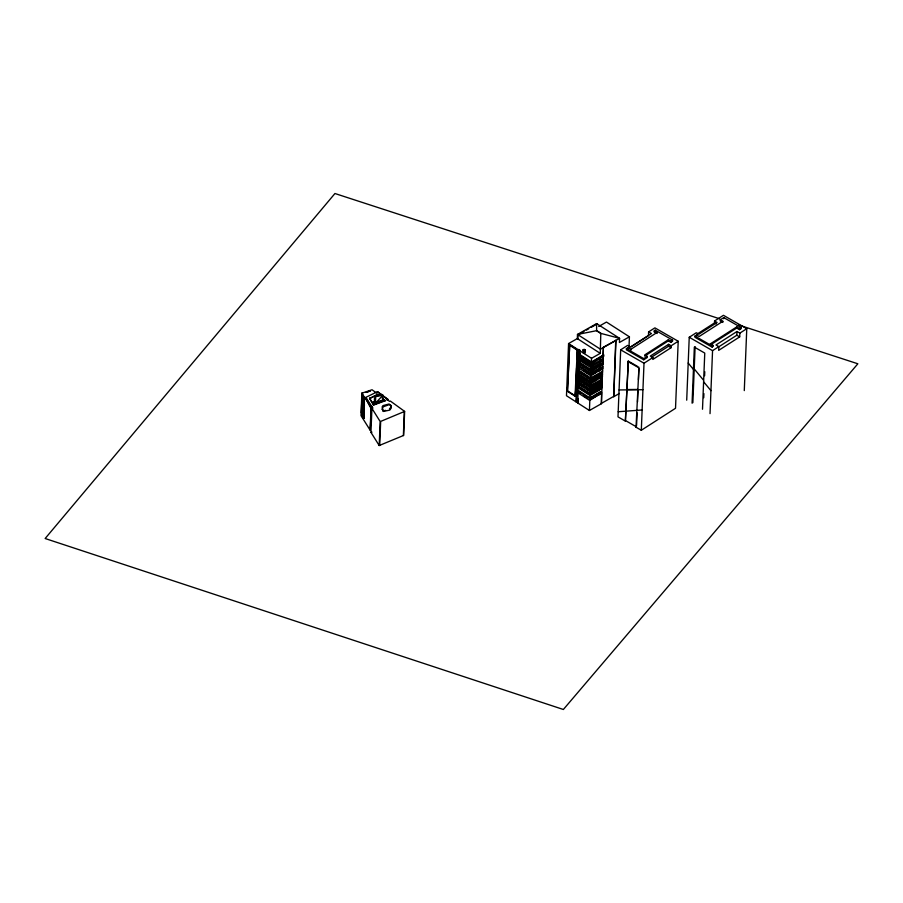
<?xml version="1.0" encoding="UTF-8"?>
<svg xmlns="http://www.w3.org/2000/svg" width="903" height="903" viewBox="0 0 903 903"><rect width="100%" height="100%" fill="white"/><g stroke="black" fill="none" stroke-linecap="round" stroke-linejoin="round"><path stroke-width="1.35" d="M377.793 394.927L378.301 395.412L375.682 396.891L375.456 403.246L382.691 400.616L382.804 395.254L381.98 394.532C376.551 393.911 372.984 396.496 374.926 402.738L375.975 403.765L382.691 400.616L383.301 401.067M377.082 393.415L372.047 389.757L361.889 393.166L360.997 415.606L370.128 430.155L371.63 406.023L370.591 406.26M361.302 412.694L361.629 404.363M361.798 400.198L362.08 393.256M362.205 400.164L362.577 393.606M362.363 398.945L362.532 394.95M363.537 418.541L362.295 416.565L363.096 396.609L364.349 398.607L363.864 418.473L363.932 416.768L362.69 414.793L362.622 416.497L363.864 418.473M362.588 413.845L362.656 412.14L363.898 414.127L363.83 415.831L362.396 413.879L363.83 415.831M362.701 411.452L362.769 409.759L364.011 411.734L363.943 413.439L362.498 411.497L363.943 413.439M363.209 400.887L364.462 402.862L363.209 400.887C362.103 396.146 366.121 404.747 363.288 399.182M364.654 400.085L363.457 396.53M364.056 410.617C360.037 404.013 366.81 416.227 362.882 406.937M364.259 407.829L362.713 405.91L364.259 407.829L364.327 406.124L363.085 404.149M364.304 405.086C360.071 398.799 367.25 410.921 363.119 401.587M365.331 397.873L370.885 407.885L365.331 397.613L377.443 391.688L387.737 399.16L387.015 399.837L387.737 399.16M365.692 397.534L365.625 399.115L361.889 393.166M369.553 398.528L377.33 394.634L369.553 398.528L373.65 405.052L385.242 400.774L382.409 398.291M370.128 430.155L371.088 406.395L365.331 397.613M371.347 407.784L371.415 406.09L366.415 398.133L365.602 398.302M387.037 399.521L389.611 401.395L390.333 401.034L404.634 411.407L403.664 435.427L379.204 445.529L370.952 432.379L371.912 408.359L372.95 408.133L371.63 406.023M373.65 405.052L369.564 398.099M387.726 399.487L377.443 391.688M379.204 445.529L380.163 421.509L371.912 408.359M379.711 445.416L380.671 421.408L404.634 411.407M382.274 395.198L381.98 394.532M382.341 409.296L382.454 406.418L383.278 405.526L389.069 404.002L390.954 405.639L391.281 407.942L389.814 410.097L383.47 411.418L382.341 409.296L383.47 411.418M382.68 409.849L382.454 406.418M403.37 435.573L404.33 411.554M598.689 326.468L606.477 322.055L629.425 336.808L619.402 342.497L619.571 338.343L596.623 323.579L577.491 334.437L577.322 338.591L568.574 343.558L566.474 395.728L576.159 401.959L578.789 349.472L580.29 350.443L579.004 355.94L591.431 363.932L603.644 356.211L603.689 354.969L591.375 361.956L579.613 354.382M567.434 391.304L569.703 344.799L567.434 391.304L575.042 396.203L575.674 390.356M575.042 396.203L577.31 349.698L570.786 345.499M576.012 381.946L576.577 367.927M576.915 359.507L577.31 349.698M577.897 338.964L578.067 334.81L583.993 331.446M576.159 401.959L578.789 349.472M583.948 366.573L579.241 363.548L579.15 365.884L590.912 373.458L602.719 366.753L602.651 368.503L590.822 375.829L578.552 367.939L579.083 367.634L578.97 370.377L590.731 377.951L602.357 371.347L602.301 372.657L600.518 374.508L590.799 380.028L578.326 372.013L578.913 371.686L578.101 376.02L590.449 383.967L602.493 376.416L598.903 378.459M579.466 357.87L591.239 365.433L602.843 358.852L602.775 360.5L599.942 363.288L591.488 368.085L578.755 359.891L579.557 355.624L585.437 359.405M578.168 390.356L589.93 397.918L600.348 392.004L600.281 393.843L589.693 400.401L577.468 392.545L578.292 387.229L577.694 387.556L590.031 395.491L599.265 390.254L601.33 388.392L601.375 387.173L590.099 393.561L578.338 385.999L578.439 383.561L584.32 387.342M577.694 387.556L578.338 385.999M578.507 381.845L590.269 389.407L601.929 382.793L601.861 384.509L599.603 386.552L590.314 391.823L577.92 383.854L578.597 379.497L588.011 385.547M602.075 380.423L600.247 382.387L590.596 387.861L578.067 379.802L578.755 375.648M578.326 372.013L578.97 370.377M578.552 367.939L579.15 365.884M615.733 340.205L613.724 396.699L615.993 340.363L603.407 347.192L602.843 364.394L591.16 371.889L578.688 363.864L579.41 359.518L578.755 359.891M603.407 347.192L601.409 403.697L589.422 410.493L577.66 402.919L578.089 392.184L580.448 393.697M577.66 402.919L578.36 398.505M578.857 386.145L579.241 376.528M579.794 362.803L580.178 353.197M579.76 350.748L582.886 352.757L582.999 349.89L584.139 349.247L585.37 350.037L585.257 352.904L584.117 353.547L591.521 358.31L591.375 361.956M584.117 353.547L584.23 350.68L585.37 350.037M589.693 400.401L589.772 398.573L600.348 392.004M589.422 410.493L589.851 399.758M589.93 397.918L590.077 394.261L601.375 387.173M590.099 393.561L590.201 391.123L601.861 384.509M590.269 389.407L590.37 387.06M590.596 387.861L590.652 386.394L600.303 380.919L602.143 378.955L590.427 385.604L590.506 382.375L578.157 374.429M578.823 374.056L590.585 381.63L590.675 379.249L587.153 376.98M590.731 377.951L590.889 374.09L602.719 366.753M590.912 373.458L591.002 371.11L587.481 368.842M579.297 362.205L591.059 369.779L591.172 367.092M591.239 365.433L591.33 363.198L588.97 361.685M590.314 391.823L590.381 390.107L601.929 382.793M590.799 380.028L590.844 378.729L600.574 373.21L602.357 371.347M591.16 371.889L591.217 370.546L602.899 363.062L591.059 369.779M591.431 363.932L591.476 362.69L603.689 354.969M591.488 368.085L591.555 366.437L600.01 361.64L602.843 358.852M599.366 370.986L599.434 369.248M599.637 367.081L599.694 365.749M599.931 359.112L599.976 357.87M591.521 358.31L600.269 353.355L600.8 333.309L596.691 330.667L577.491 334.437L600.427 349.201L619.571 338.343L600.721 333.354L596.601 330.712L596.623 323.579M598.712 395.288L598.779 393.46M599.942 363.288L600.01 361.64M599.265 390.254L599.31 389.024M599.603 386.552L599.671 384.825M600.247 382.387L600.303 380.919M600.303 378.38L600.36 376.788L602.561 374.835L590.585 381.63M600.518 374.508L600.574 373.21M601.409 403.697L601.601 392.263M601.77 388.03L602.504 369.722M638.952 367.228L636.039 427.232L641.311 430.257L675.523 408.28L678.209 341.255L654.889 327.868L648.602 331.898L651.469 333.546L630.463 347.034L627.596 345.386L620.677 349.833L617.991 416.87L625.384 421.114L628.296 361.11L637.766 366.55M630.745 350.477L630.791 349.326L627.924 347.678L626.4 348.66L626.355 349.811L643.726 359.778L647.203 357.554L647.248 356.403L644.697 354.935L668.367 339.731L670.918 341.199L670.873 342.35L668.31 340.882L668.367 339.731M627.878 348.829L627.924 347.678M625.384 421.114L628.296 361.11M628.973 347.79L629.425 336.808M636.581 425.516L637.089 412.874M637.541 401.812L637.981 390.807M638.455 379.711L638.895 368.616M643.726 359.778L643.771 358.626L647.248 356.403M641.311 430.257L644.008 363.22L652.88 357.52L650.329 356.064L668.592 344.325L671.143 345.793L671.064 347.723L652.801 359.45L652.88 357.52M648.602 331.898L648.456 335.634L630.949 346.887M657.147 333.523L654.28 331.875L654.325 330.724L655.217 330.159L672.588 340.126L672.532 341.278L670.873 342.35M655.217 330.159L654.28 331.875M651.39 357.261L668.513 346.255L668.592 344.325M686.709 400.176L689.237 337.27L696.303 332.733L698.854 334.2L717.117 322.461L714.566 321.005L723.438 315.305L746.77 328.692L744.286 390.604M692.082 403.167L694.339 347.102L704.758 353.084L702.5 409.251M739.568 329.697L741.092 328.715L741.137 327.563L723.766 317.596L720.289 319.831L722.84 321.287L699.17 336.492L696.619 335.024L694.96 336.097L694.904 337.248L712.275 347.215L713.212 345.499L710.345 343.851L736.746 326.897L739.613 328.545L739.568 329.697L736.701 328.049L736.746 326.897M692.872 402.67L695.118 346.594M696.574 336.176L696.619 335.024M703.73 397.749L703.9 393.618M704.611 375.783L704.78 371.697M710.3 345.002L710.345 343.851M712.275 347.215L713.212 345.499M710.029 413.642L712.557 350.657L718.833 346.628L715.966 344.98L736.983 331.491L739.85 333.139L739.692 336.875L718.686 350.364L718.833 346.628M697.364 333.929L714.487 322.935L714.566 321.005M720.289 319.831L720.244 320.983L721.948 321.953M722.795 322.439L722.84 321.287M723.721 318.748L723.766 317.596M718.156 347.226L736.825 335.227L736.983 331.491M382.793 406.971L389.407 404.555L390.954 405.639M375.456 403.246L382.906 395.221M390.604 405.086L390.943 407.4L389.509 408.619L389.848 409.172M630.791 349.326L657.192 332.372L654.325 330.724M644.652 356.087L668.31 340.882M670.918 341.199L672.588 340.126M671.143 345.793L678.209 341.255M642.936 389.701L619.063 389.949M711.44 344.269L736.701 328.049M739.613 328.545L741.137 327.563M739.85 333.139L746.77 328.692M636.039 427.232L636.525 426.916L625.869 420.798M586.363 330.103L588.733 328.76M591.104 327.417L597.03 324.053L596.443 323.68M582.886 352.757L584.027 352.114M601.398 357.475L603.644 356.211M600.45 361.821L602.775 360.5M600.472 365.738L602.843 364.394M593.203 373.865L595.562 372.521M597.921 371.178L602.651 368.503M598.813 374.632L602.301 372.657M590.506 382.375L600.36 376.788M594.118 381.179L596.511 379.813M577.468 392.545L578.089 392.184M596.815 390.954L601.33 388.392M591.014 399.092L600.281 393.843M601.15 403.528L613.464 396.53M613.724 396.699L619.39 393.482M377.42 392.004L377.725 392.229M372.352 402.535L374.869 401.474M372.567 402.862L375.117 401.79M373.661 404.623L385.265 400.345M372.928 403.449L380.885 400.593M382.082 400.164L384.023 399.453M366.279 392.207L370.095 390.931M366.392 392.331L370.207 391.055M375.174 396.496L382.804 395.254L377.917 395.503M363.401 398.076L364.293 400.164M592.707 362.001L590.009 361.753M592.56 365.862L590.686 365.873M383.132 410.865L385.66 410.346M363.932 416.768L362.363 414.861M370.952 432.379L371.991 432.153M618.194 411.745L642.123 409.973M627.122 389.554L638.037 389.441M719.747 318.815L334.945 193.513L45.15 538.515L563.359 709.487L857.85 363.785L738.519 324.933M736.825 335.227L739.692 336.875M714.487 322.935L716.192 323.906M694.96 336.097L712.32 346.063M689.237 337.27L712.557 350.657M668.513 346.255L671.064 347.723M626.4 348.66L643.771 358.626M620.677 349.833L644.008 363.22M627.777 361.437L638.444 367.555M577.322 338.591L600.269 353.355M582.999 349.89L584.23 350.68M568.574 343.558L578.247 349.777M569.296 345.036L576.904 349.935M579.06 354.698L591.476 362.69M578.823 358.243L591.555 366.437M582.932 361.798L587.639 364.823M578.744 362.521L591.217 370.546M578.62 366.189L590.889 374.09M583.789 370.659L589.67 374.44M578.383 370.715L590.844 378.729M580.087 372.442L583.62 374.711M582.288 377.917L585.81 380.186M578.665 378.03L590.427 385.604M578.123 378.334L590.652 386.394M577.988 382.138L590.381 390.107M586.668 388.854L590.201 391.123M577.751 386.337L590.077 394.261M579.466 387.985L590.054 394.792M577.548 390.706L589.772 398.573M583.97 395.965L587.503 398.246M567.84 391.078L575.448 395.965M576.69 401.654L578.191 402.625M382.974 399.149L385.242 400.774M703.55 380.219L694.226 368.909L693.436 369.417L688.199 363.051M703.606 381.755L710.954 390.66M362.769 409.759L364.011 411.734M362.656 412.14L363.898 414.127M382.454 397.106L382.691 400.616"/></g></svg>
